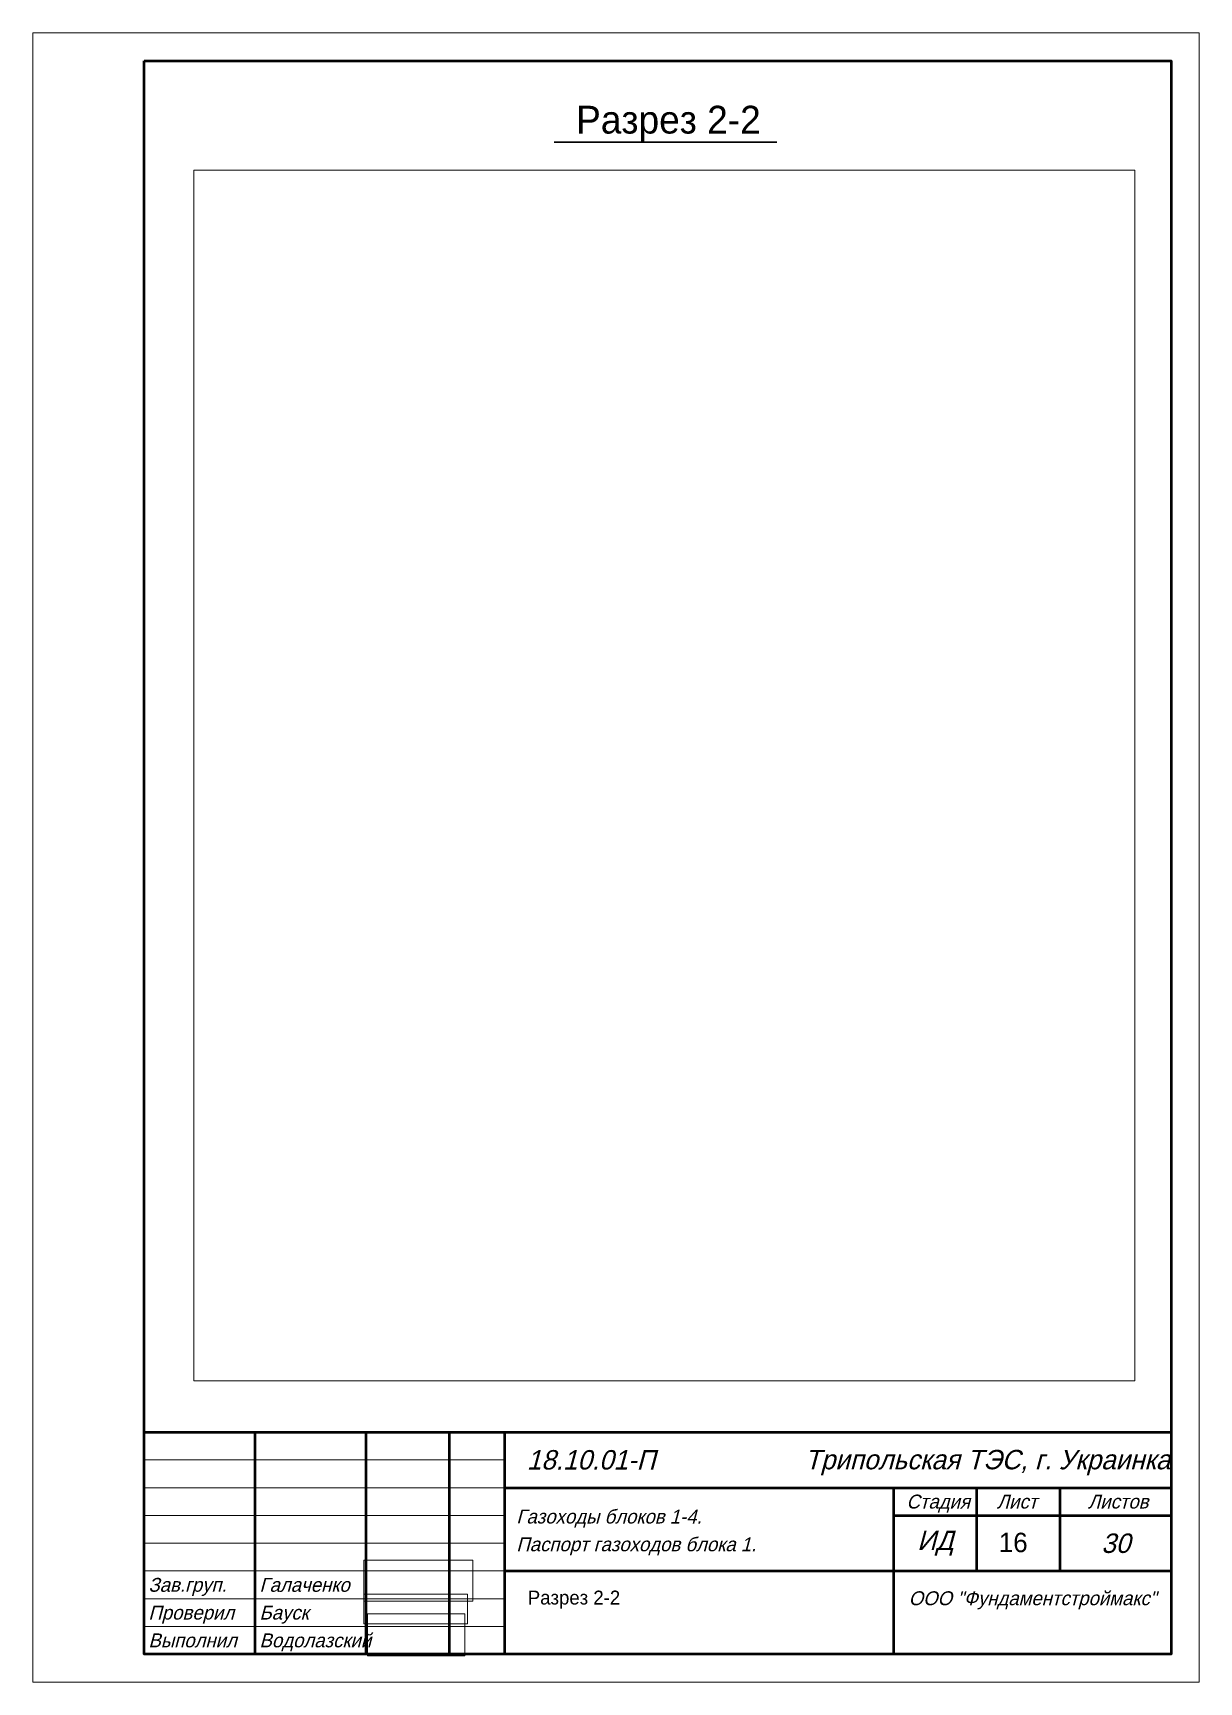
# Paper-space layout 'Лист 03' of a CAD drawing. Header units: millimetres. Extents: x 1220 to 1430, y 13 to 310.
import ezdxf
from ezdxf.enums import TextEntityAlignment as Align

# ---------------------------------------------------------------- set-up
doc = ezdxf.new("R2010")
doc.units = ezdxf.units.MM
for name, color, linetype, lineweight in [('АС.Перегородки', 121, 'Continuous', 30), ('Невидимые', 10, 'Continuous', 0), ('Основные линии', 50, 'Continuous', 50), ('Тонкие линии', 130, 'Continuous', 20), ('Утолщенные линии', 201, 'Continuous', 35)]:
    doc.layers.add(name, color=color, linetype=linetype, lineweight=lineweight)
doc.styles.add('AltoText', font='mipgost.shx')
doc.styles.add('AltoTextC', font='mipgost.shx', dxfattribs={"oblique": 15})
picture_1 = doc.add_image_def('image1.png', size_in_pixel=(944, 271))
picture_2 = doc.add_image_def('image2.png', size_in_pixel=(548, 207))
picture_3 = doc.add_image_def('image3.png', size_in_pixel=(553, 239))

# ---------------------------------------------------------------- blocks, each defined once
blk = doc.blocks.new('dfgbdfhetrhhtherh')
at = {"layer": 'Невидимые', "ltscale": 200}
image = blk.add_image(picture_2, insert=(-0.36, 9.37), size_in_units=(19.59, 7.4), dxfattribs=at)
image.dxf.flags = 15
image = blk.add_image(picture_1, insert=(-0.36, 5.29), size_in_units=(18.63, 5.35), dxfattribs=at)
image.dxf.flags = 15
image = blk.add_image(picture_3, insert=(0.26, -0.49), size_in_units=(17.56, 7.59), dxfattribs=at)
image.dxf.flags = 15
blk = doc.blocks.new('vfgbrebeb')
at = {"layer": 'Основные линии'}
for p, q in [((-185, 40), (0, 40)), ((-185, 0), (-185, 40)), ((-165, 0), (-165, 40)), ((-145, 0), (-145, 40)), ((-130, 0), (-130, 40)), ((-120, 0), (-120, 40)), ((-120, 30), (0, 30)), ((-50, 30), (-50, 0)), ((-35, 15), (-35, 30)), ((-20, 15), (-20, 30)), ((-50, 25), (0, 25)), ((-120, 15), (0, 15))]:
    blk.add_line(p, q, dxfattribs=at)
at = {"layer": 'Тонкие линии'}
for p, q in [((0, 0), (0, 40)), ((-185, 35), (-120, 35)), ((-185, 30), (-120, 30)), ((-185, 25), (-120, 25)), ((-185, 20), (-120, 20)), ((-185, 15), (-120, 15)), ((-185, 10), (-120, 10)), ((-185, 5), (-120, 5)), ((-185, 0), (0, 0))]:
    blk.add_line(p, q, dxfattribs=at)
at = {"layer": 'Тонкие линии', "ltscale": 100}
blk.add_blockref('dfgbdfhetrhhtherh', (-145.04, 0.2), dxfattribs=at)
at = {"layer": 'Утолщенные линии', "ltscale": 200, "style": 'AltoTextC', "oblique": 15}
for s, height, p in [('18.10.01-П', 3.5, (-116.07, 35.02)), ('Трипольская ТЭС, г. Украинка', 3.5, (-65.99, 35.06)), ('Газоходы блоков 1-4.', 2.5, (-117.95, 24.8)), ('Паспорт газоходов блока 1.', 2.5, (-117.95, 19.8)), ('Зав.груп.', 2.5, (-184.21, 12.5)), ('Галаченко', 2.5, (-164.21, 12.5)), ('Проверил', 2.5, (-184.21, 7.5)), ('Бауск', 2.5, (-164.21, 7.5)), ('Выполнил', 2.5, (-184.21, 2.5)), ('Водолазский', 2.5, (-164.21, 2.5))]:
    blk.add_text(s, height=height, dxfattribs=at).set_placement(p, align=Align.MIDDLE_LEFT)
at = {"layer": 'Утолщенные линии', "style": 'AltoTextC', "oblique": 15}
for s, p in [('Стадия', (-47.69, 27.5)), ('Лист', (-31.41, 27.5)), ('Листов', (-15, 27.5))]:
    blk.add_text(s, height=2.5, dxfattribs=at).set_placement(p, align=Align.MIDDLE_LEFT)
at = {"layer": 'Утолщенные линии', "ltscale": 200, "style": 'AltoTextC', "oblique": 15}
for s, height, p in [('ИД', 3.5, (-42.5, 20)), ('30', 3.5, (-10, 20)), ('ООО "Фундаментстроймакс"', 2.5, (-25, 9.81))]:
    blk.add_text(s, height=height, dxfattribs=at).set_placement(p, align=Align.MIDDLE)

psp = doc.layouts.new('Лист 03')

# ---------------------------------------------------------------- linework, layer by layer
at = {"layer": 'АС.Перегородки', "ltscale": 100}
psp.add_line((1313.83, 289.98), (1353.94, 289.98), dxfattribs=at)
at = {"layer": 'Основные линии'}
psp.add_lwpolyline([(1239.95, 304.62), (1424.95, 304.62), (1424.95, 17.62), (1239.95, 17.62)], close=True, dxfattribs=at)
at = {"layer": 'Тонкие линии'}
psp.add_lwpolyline([(1219.95, 12.62), (1429.95, 12.62), (1429.95, 309.62), (1219.95, 309.62)], close=True, dxfattribs=at)

# ---------------------------------------------------------------- block references
psp.add_blockref('vfgbrebeb', (1424.95, 17.62), dxfattribs=at)

# ---------------------------------------------------------------- texts
at = {"layer": 'Основные линии', "ltscale": 200, "style": 'AltoText'}
psp.add_text('Разрез 2-2', height=5, dxfattribs=at).set_placement((1317.76, 294.01), align=Align.MIDDLE_LEFT)
at = {"layer": 'Утолщенные линии', "ltscale": 200, "style": 'AltoText'}
psp.add_text('16', height=3.5, dxfattribs=at).set_placement((1396.49, 37.76), align=Align.MIDDLE)
psp.add_text('Разрез 2-2', height=2.5, dxfattribs=at).set_placement((1309.07, 27.83), align=Align.MIDDLE_LEFT)

# ---------------------------------------------------------------- viewports
at = {"layer": 'Невидимые', "ltscale": 400}
psp.add_viewport(center=(1333.66, 175.91), size=(169.48, 218.031), view_center_point=(498465.41, -1013257.35), view_height=17775.764, dxfattribs=at)

doc.saveas('drawing.dxf')
